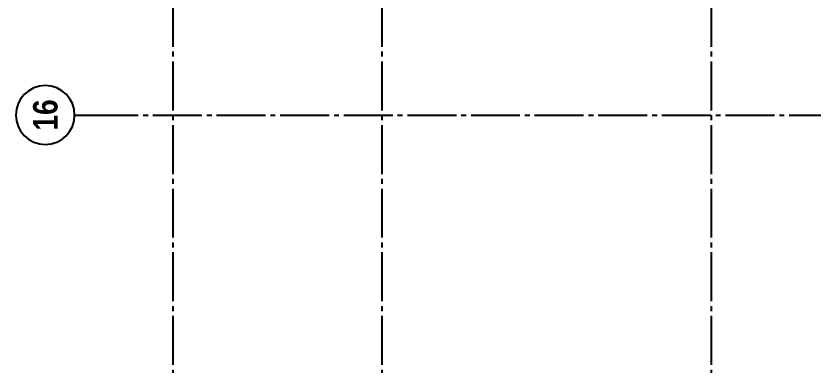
# Model space of a CAD drawing. Header units: millimetres. Extents: x -3973692 to -2843767, y 592734 to 838475.
# Drawn here: x -3315167 to -3290734, y 634769 to 645467 of the extents above; entities that cross this region are included whole.
import ezdxf
from ezdxf.enums import TextEntityAlignment as Align

# ---------------------------------------------------------------- set-up
doc = ezdxf.new("R2010")
doc.units = ezdxf.units.MM
doc.header["$MEASUREMENT"] = 0
doc.linetypes.add('CHG_XX_Luoi truc-Block C$0$MB_Luoi truc-150-TWC$0$Center101', pattern=[13, 10, -1, 1, -1])
doc.linetypes.add('DIVIDE2', pattern=[15.875, 6.35, -3.175, 0, -3.175, 0, -3.175])
doc.layers.add("'S_General_Divide_3 Intermediate", color=3, linetype='DIVIDE2', lineweight=40)
doc.layers.add('CHG_XX_Cot_Block C-T2-3$0$Dim 200', color=1, linetype='Continuous', lineweight=5)
doc.layers.add('CHG_XX_Luoi truc-Block C$0$MB_Luoi truc-150-TWC$0$Grid', color=34, linetype='Continuous')
doc.layers.add('CHG_XX_Luoi truc-Block C$0$MB_Luoi truc-150-TWC$0$Grid Line', color=251, linetype='CHG_XX_Luoi truc-Block C$0$MB_Luoi truc-150-TWC$0$Center101')
doc.styles.add('CHG_XX_Luoi truc-Block C$0$MB_Luoi truc-150-TWC$0$Grid A-F$0$VNI-HelveCB', font='')
doc.styles.get('CHG_XX_Luoi truc-Block C$0$MB_Luoi truc-150-TWC$0$Grid A-F$0$VNI-HelveCB').set_extended_font_data('VNI-Helve-Condense', bold=True)

# ---------------------------------------------------------------- blocks, each defined once
blk = doc.blocks.new('*U3101')
at = {"layer": 'CHG_XX_Luoi truc-Block C$0$MB_Luoi truc-150-TWC$0$Grid', "lineweight": -2}
blk.add_line((0, -3), (0, 0), dxfattribs=at)
blk.add_circle((0, -9), 6, dxfattribs=at)
at = {"layer": 'CHG_XX_Luoi truc-Block C$0$MB_Luoi truc-150-TWC$0$Grid Line'}
blk.add_line((0, 0), (0, 446), dxfattribs=at)
at = {"layer": 'CHG_XX_Luoi truc-Block C$0$MB_Luoi truc-150-TWC$0$Grid', "lineweight": -2, "style": 'CHG_XX_Luoi truc-Block C$0$MB_Luoi truc-150-TWC$0$Grid A-F$0$VNI-HelveCB'}
for tag, p in [('GRIDSUB', (0, 455)), ('GRID', (0, -9))]:
    blk.add_attdef(tag, text='', height=5, dxfattribs=at).set_placement(p, align=Align.MIDDLE)
blk = doc.blocks.new('*U3103')
at = {"layer": 'CHG_XX_Luoi truc-Block C$0$MB_Luoi truc-150-TWC$0$Grid Line'}
blk.add_line((0, 0), (0, 360), dxfattribs=at)
at = {"layer": 'CHG_XX_Luoi truc-Block C$0$MB_Luoi truc-150-TWC$0$Grid', "lineweight": -2, "style": 'CHG_XX_Luoi truc-Block C$0$MB_Luoi truc-150-TWC$0$Grid A-F$0$VNI-HelveCB'}
for tag, p in [('GRIDSUB', (0, 369)), ('GRID', (0, -9))]:
    blk.add_attdef(tag, text='', height=5, dxfattribs=at).set_placement(p, align=Align.MIDDLE)
blk = doc.blocks.new('CHG_XX_Luoi truc-Block C')
at = {"layer": 'CHG_XX_Luoi truc-Block C$0$MB_Luoi truc-150-TWC$0$Grid', "xscale": 150, "yscale": 150, "zscale": 150}
for p in [(8004543.5, 945886.7), (8010943.5, 945886.7), (8021043.5, 945886.7)]:
    blk.add_blockref('*U3103', p, dxfattribs=at)
at = {"layer": 'CHG_XX_Luoi truc-Block C$0$MB_Luoi truc-150-TWC$0$Grid'}
ref = blk.add_blockref('*U3101', (8001971.7, 980843.8), dxfattribs=dict(at, xscale=-150, yscale=150, zscale=150, rotation=270))
ref.add_attrib('GRID', '16', dxfattribs={"lineweight": -2, "height": 750, "rotation": 90, "style": 'CHG_XX_Luoi truc-Block C$0$MB_Luoi truc-150-TWC$0$Grid A-F$0$VNI-HelveCB'}).set_placement((8000621.7, 980845.8), align=Align.MIDDLE)
blk = doc.blocks.new('CHG_XX_Cot_Block C-T2-3')
at = {"layer": 'CHG_XX_Cot_Block C-T2-3$0$Dim 200'}
blk.add_blockref('CHG_XX_Luoi truc-Block C', (0, 0), dxfattribs=at)

msp = doc.modelspace()

# ---------------------------------------------------------------- block references
at = {"layer": "'S_General_Divide_3 Intermediate"}
msp.add_blockref('CHG_XX_Cot_Block C-T2-3', (-11314888.7, -338412.8), dxfattribs=at)

doc.saveas('drawing.dxf')
